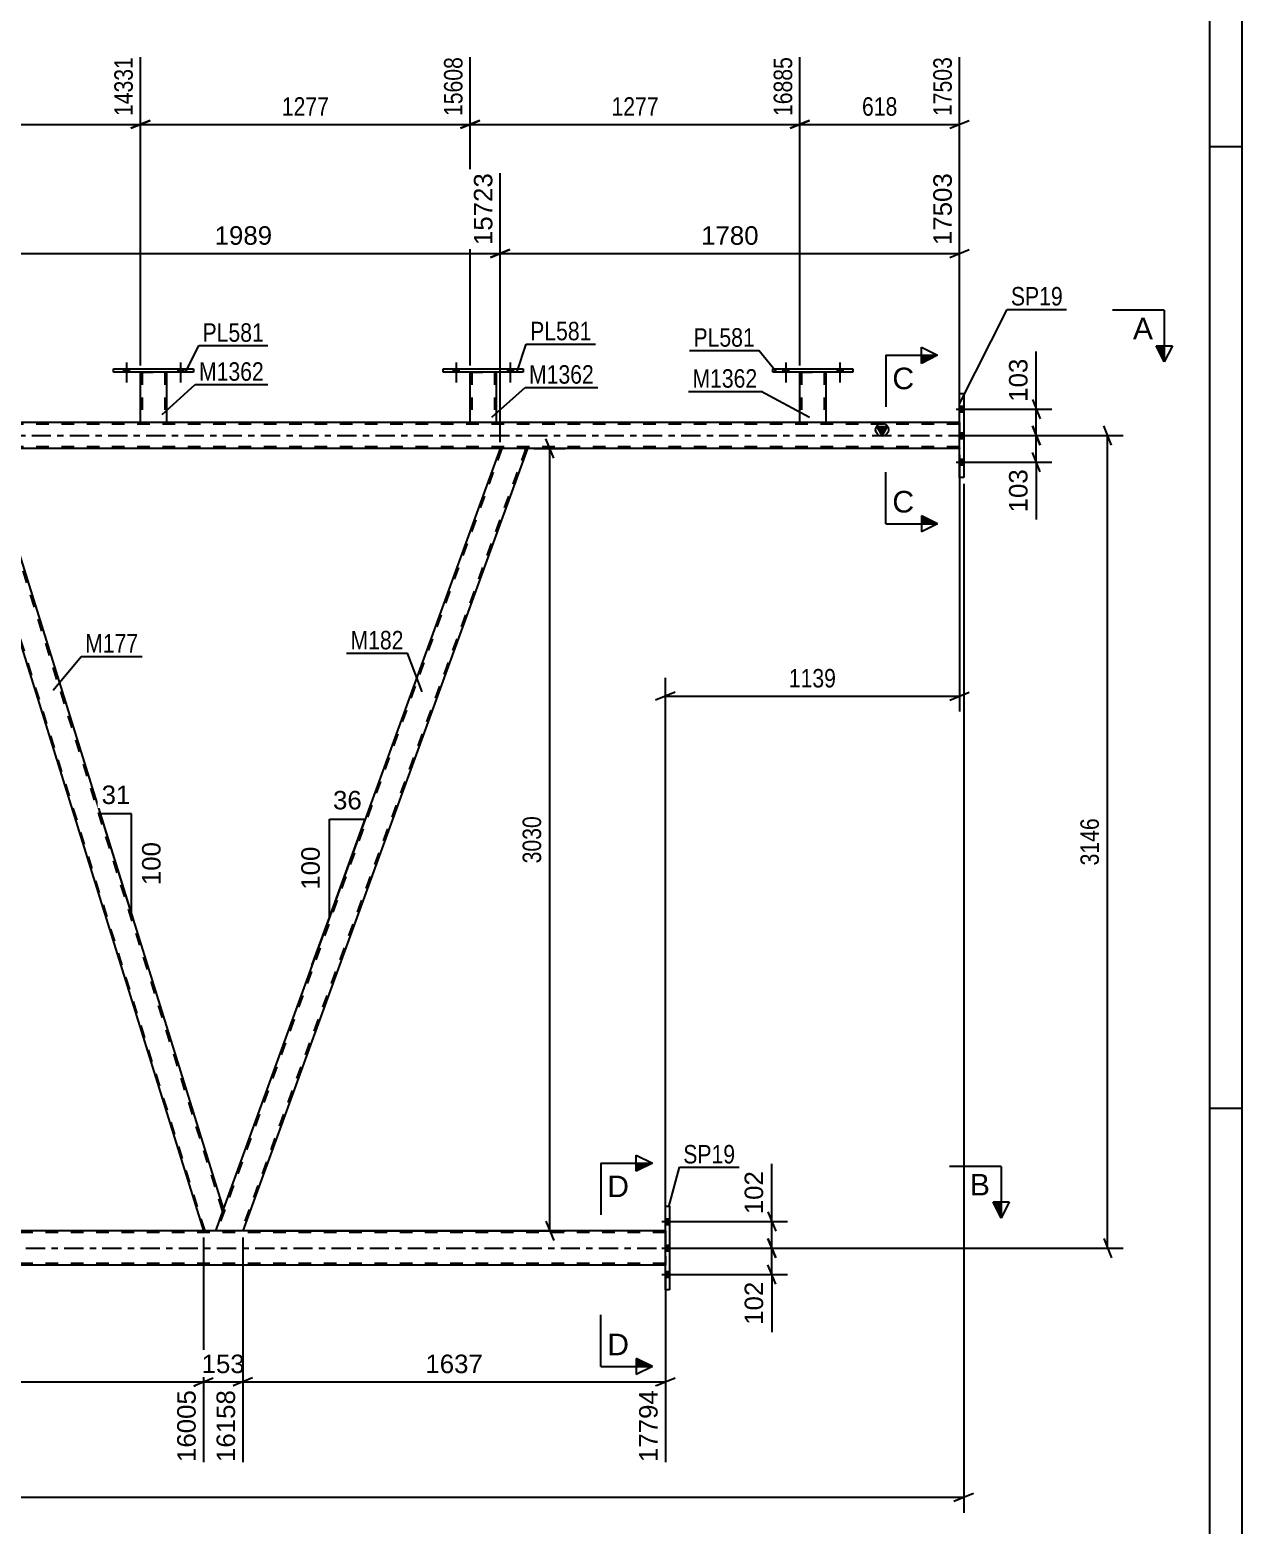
# Model space of a CAD drawing. Header units: millimetres. Extents: x -116 to 725, y -402 to 192.
# Drawn here: x 537.5 to 725.3, y -168.8 to 62.8 of the extents above; entities that cross this region are included whole.
import ezdxf

# ---------------------------------------------------------------- set-up
doc = ezdxf.new("R2010")
doc.units = ezdxf.units.MM
doc.linetypes.add('DXK_LINE_DOT2', pattern=[3.9198, 1.9599, -1.9599])
doc.linetypes.add('DXK_LINE_DOT3', pattern=[5.9187, 2.979, -0.9799, 0.9799, -0.9799])
doc.styles.add('Arial', font='ARIAL.TTF', dxfattribs={"height": 0.2})
doc.styles.add('Arial Narrow', font='ARIALN.TTF', dxfattribs={"height": 0.2})

# ---------------------------------------------------------------- blocks, each defined once
blk = doc.blocks.new('Unknown-203720616-1133')
at = {"color": 5, "linetype": 'Continuous'}
for p, q in [((725.28, -402.25), (725.28, 191.75)), ((720.28, -397.25), (720.28, 186.75)), ((725.28, 44.75), (720.28, 44.75)), ((725.28, -104.25), (720.28, -104.25))]:
    blk.add_line(p, q, dxfattribs=at)
blk = doc.blocks.new('Part-203720616-4576 - 4437')
at = {"color": 7, "linetype": 'DXK_LINE_DOT2'}
for p, q in [((635.92, -123.46), (-43.18, -123.46)), ((635.92, -123.22), (635.92, -128.5)), ((635.92, -128.26), (-43.18, -128.26))]:
    blk.add_line(p, q, dxfattribs=at)
at = {"color": 2, "linetype": 'Continuous'}
for p, q in [((635.92, -123.22), (489.78, -123.22)), ((635.92, -128.5), (489.78, -128.5))]:
    blk.add_line(p, q, dxfattribs=at)
at = {"color": 7, "linetype": 'DXK_LINE_DOT3'}
blk.add_line((-43.18, -125.86), (635.92, -125.86), dxfattribs=at)
blk = doc.blocks.new('Bolt-203720616-4633 - 4437')
at = {"linetype": 'Continuous'}
for points in [[(682.14, 3.66), (682.14, 4.54), (681.5, 4.54), (681.5, 3.66)], [(682.14, 3.66), (682.14, 4.54), (681.5, 4.54), (681.5, 3.66)], [(682.14, 3.66), (682.14, 4.54), (681.5, 4.54), (681.5, 3.66)], [(682.14, -0.44), (682.14, 0.44), (681.5, 0.44), (681.5, -0.44)], [(682.14, -0.44), (682.14, 0.44), (681.5, 0.44), (681.5, -0.44)], [(682.14, -4.54), (682.14, -3.66), (681.5, -3.66), (681.5, -4.54)], [(682.14, -4.54), (682.14, -3.66), (681.5, -3.66), (681.5, -4.54)], [(682.14, -4.54), (682.14, -3.66), (681.5, -3.66), (681.5, -4.54)]]:
    blk.add_hatch(color=1, dxfattribs=at).paths.add_polyline_path(points)
at = {"color": 1, "linetype": 'Continuous'}
for p, q in [((680.98, 4.1), (684.3, 4.1)), ((680.98, 4.1), (684.3, 4.1)), ((680.98, 4.1), (684.3, 4.1)), ((681.5, 4.54), (682.14, 4.54)), ((681.5, 4.54), (682.14, 4.54)), ((681.5, 4.54), (682.14, 4.54)), ((681.5, 3.66), (682.14, 3.66)), ((681.5, 3.66), (682.14, 3.66)), ((681.5, 3.66), (682.14, 3.66)), ((680.98, 0), (684.3, 0)), ((680.98, 0), (684.3, 0)), ((681.5, 0.44), (682.14, 0.44)), ((681.5, 0.44), (682.14, 0.44)), ((681.5, -0.44), (682.14, -0.44)), ((681.5, -0.44), (682.14, -0.44)), ((680.98, -4.1), (684.3, -4.1)), ((680.98, -4.1), (684.3, -4.1)), ((680.98, -4.1), (684.3, -4.1)), ((681.5, -3.66), (682.14, -3.66)), ((681.5, -3.66), (682.14, -3.66)), ((681.5, -3.66), (682.14, -3.66)), ((681.5, -4.54), (682.14, -4.54)), ((681.5, -4.54), (682.14, -4.54)), ((681.5, -4.54), (682.14, -4.54))]:
    blk.add_line(p, q, dxfattribs=at)
blk = doc.blocks.new('Part-203720616-4556 - 4437')
at = {"color": 2, "linetype": 'Continuous'}
for p, q in [((681.5, -6.5), (681.5, 6.5)), ((681.5, 6.5), (682.14, 6.5)), ((682.14, 6.5), (682.14, -6.5)), ((682.14, -6.5), (681.5, -6.5))]:
    blk.add_line(p, q, dxfattribs=at)
blk = doc.blocks.new('Part-203720616-4492 - 4437')
at = {"color": 2, "linetype": 'Continuous'}
for p, q in [((529.44, -2), (527.89, -6.25)), ((530.76, -2), (529.44, -2)), ((567.46, -119.75), (530.76, -2)), ((527.89, -6.25), (564.35, -123.22)), ((567.46, -119.75), (567.19, -120.49)), ((567.19, -120.49), (566.2, -123.22))]:
    blk.add_line(p, q, dxfattribs=at)
at = {"color": 7, "linetype": 'DXK_LINE_DOT2'}
for p, q in [((567.33, -120.12), (530.51, -2)), ((564.6, -123.22), (528.03, -5.88)), ((567.44, -119.81), (567.19, -120.49)), ((566.2, -123.22), (564.35, -123.22))]:
    blk.add_line(p, q, dxfattribs=at)
blk = doc.blocks.new('Part-203720616-4561 - 4437')
at = {"color": 2, "linetype": 'Continuous'}
for p, q in [((635.92, -132.36), (635.92, -119.36)), ((635.92, -119.36), (636.56, -119.36)), ((636.56, -119.36), (636.56, -132.36)), ((636.56, -132.36), (635.92, -132.36))]:
    blk.add_line(p, q, dxfattribs=at)
blk = doc.blocks.new('Part-203720616-4497 - 4437')
at = {"color": 7, "linetype": 'DXK_LINE_DOT2'}
for p, q in [((610.57, -2), (566.45, -123.22)), ((614.32, -2), (570.2, -123.22)), ((614.54, -2), (614.42, -2)), ((614.57, -2), (614.54, -2)), ((567.46, -119.75), (566.2, -123.22)), ((570.45, -123.22), (566.2, -123.22))]:
    blk.add_line(p, q, dxfattribs=at)
at = {"color": 2, "linetype": 'Continuous'}
for p, q in [((610.32, -2), (567.46, -119.75)), ((614.57, -2), (570.45, -123.22)), ((614.06, -2), (610.32, -2)), ((614.06, -2), (614.57, -2))]:
    blk.add_line(p, q, dxfattribs=at)
blk = doc.blocks.new('Bolt-203720616-4634 - 4437')
at = {"linetype": 'Continuous'}
for points in [[(636.56, -122.2), (636.56, -121.32), (635.92, -121.32), (635.92, -122.2)], [(636.56, -122.2), (636.56, -121.32), (635.92, -121.32), (635.92, -122.2)], [(636.56, -122.2), (636.56, -121.32), (635.92, -121.32), (635.92, -122.2)], [(636.56, -126.3), (636.56, -125.42), (635.92, -125.42), (635.92, -126.3)], [(636.56, -126.3), (636.56, -125.42), (635.92, -125.42), (635.92, -126.3)], [(636.56, -130.4), (636.56, -129.52), (635.92, -129.52), (635.92, -130.4)], [(636.56, -130.4), (636.56, -129.52), (635.92, -129.52), (635.92, -130.4)], [(636.56, -130.4), (636.56, -129.52), (635.92, -129.52), (635.92, -130.4)]]:
    blk.add_hatch(color=1, dxfattribs=at).paths.add_polyline_path(points)
at = {"color": 1, "linetype": 'Continuous'}
for p, q in [((635.4, -121.76), (638.72, -121.76)), ((635.4, -121.76), (638.72, -121.76)), ((635.4, -121.76), (638.72, -121.76)), ((635.92, -121.32), (636.56, -121.32)), ((635.92, -121.32), (636.56, -121.32)), ((635.92, -121.32), (636.56, -121.32)), ((635.92, -122.2), (636.56, -122.2)), ((635.92, -122.2), (636.56, -122.2)), ((635.92, -122.2), (636.56, -122.2)), ((635.4, -125.86), (638.72, -125.86)), ((635.4, -125.86), (638.72, -125.86)), ((635.92, -125.42), (636.56, -125.42)), ((635.92, -125.42), (636.56, -125.42)), ((635.92, -126.3), (636.56, -126.3)), ((635.92, -126.3), (636.56, -126.3)), ((635.92, -129.52), (636.56, -129.52)), ((635.92, -129.52), (636.56, -129.52)), ((635.92, -129.52), (636.56, -129.52)), ((635.4, -129.96), (638.72, -129.96)), ((635.4, -129.96), (638.72, -129.96)), ((635.4, -129.96), (638.72, -129.96)), ((635.92, -130.4), (636.56, -130.4)), ((635.92, -130.4), (636.56, -130.4)), ((635.92, -130.4), (636.56, -130.4))]:
    blk.add_line(p, q, dxfattribs=at)
blk = doc.blocks.new('Part-203720616-4682 - 4437')
at = {"linetype": 'Continuous'}
blk.add_hatch(color=2, dxfattribs=at).paths.add_polyline_path([(669.5, 0), (668.7, 1.4), (670.3, 1.4)])
at = {"color": 7, "linetype": 'DXK_LINE_DOT2'}
for p, q in [((681.5, 1.76), (-18.61, 1.76)), ((660.77, 2), (9.96, 2)), ((558.61, 2), (554.61, 2)), ((609.69, 2), (605.69, 2)), ((660.77, 2), (656.77, 2)), ((681.5, 2), (681.5, -2)), ((681.5, -1.76), (-18.61, -1.76)), ((614.57, -2), (610.32, -2))]:
    blk.add_line(p, q, dxfattribs=at)
at = {"color": 2, "linetype": 'Continuous'}
for p, q in [((554.61, 2), (507.53, 2)), ((605.69, 2), (558.61, 2)), ((656.77, 2), (609.69, 2)), ((681.5, 2), (660.77, 2)), ((669.5, 0), (668.7, 1.4)), ((668.7, 1.4), (670.3, 1.4)), ((670.3, 1.4), (669.5, 0)), ((610.32, -2), (530.76, -2)), ((681.5, -2), (614.57, -2))]:
    blk.add_line(p, q, dxfattribs=at)
at = {"color": 7, "linetype": 'DXK_LINE_DOT3'}
blk.add_line((-18.61, 0), (681.5, 0), dxfattribs=at)
at = {"color": 2, "linetype": 'Continuous'}
blk.add_circle((669.5, 0.9), 1, dxfattribs=at)
blk = doc.blocks.new('Part-203720616-4868 - 4437')
at = {"color": 2, "linetype": 'Continuous'}
for p, q in [((656.77, 2), (656.77, 9.84)), ((660.77, 9.84), (660.77, 2)), ((660.74, 2), (656.77, 2)), ((660.77, 2), (660.74, 2))]:
    blk.add_line(p, q, dxfattribs=at)
at = {"color": 7, "linetype": 'DXK_LINE_DOT2'}
for p, q in [((656.77, 9.84), (660.77, 9.84)), ((656.77, 9.84), (656.77, 9.84)), ((656.77, 9.84), (656.77, 9.84)), ((657.01, 9.84), (657.01, 2)), ((660.53, 9.84), (660.53, 2)), ((660.77, 9.84), (660.77, 9.84)), ((660.77, 9.84), (660.77, 9.84)), ((660.52, 2), (660.53, 2))]:
    blk.add_line(p, q, dxfattribs=at)
blk = doc.blocks.new('Part-203720616-4848 - 4437')
at = {"color": 2, "linetype": 'Continuous'}
for p, q in [((554.61, 2), (554.61, 9.84)), ((558.61, 9.84), (558.61, 2)), ((558.58, 2), (554.61, 2)), ((558.61, 2), (558.58, 2))]:
    blk.add_line(p, q, dxfattribs=at)
at = {"color": 7, "linetype": 'DXK_LINE_DOT2'}
for p, q in [((554.61, 9.84), (558.61, 9.84)), ((554.61, 9.84), (554.61, 9.84)), ((554.61, 9.84), (554.61, 9.84)), ((554.85, 9.84), (554.85, 2)), ((558.37, 9.84), (558.37, 2)), ((558.61, 9.84), (558.61, 9.84)), ((558.61, 9.84), (558.61, 9.84)), ((558.36, 2), (558.37, 2))]:
    blk.add_line(p, q, dxfattribs=at)
blk = doc.blocks.new('Part-203720616-4853 - 4437')
at = {"color": 2, "linetype": 'Continuous'}
for p, q in [((550.41, 9.84), (550.41, 10.32)), ((550.41, 10.32), (562.81, 10.32)), ((562.81, 9.84), (550.41, 9.84)), ((562.81, 10.32), (562.81, 9.84))]:
    blk.add_line(p, q, dxfattribs=at)
blk = doc.blocks.new('Part-203720616-4858 - 4437')
at = {"color": 2, "linetype": 'Continuous'}
for p, q in [((605.69, 2), (605.69, 9.84)), ((609.69, 9.84), (609.69, 2)), ((609.66, 2), (605.69, 2)), ((609.69, 2), (609.66, 2))]:
    blk.add_line(p, q, dxfattribs=at)
at = {"color": 7, "linetype": 'DXK_LINE_DOT2'}
for p, q in [((605.69, 9.84), (609.69, 9.84)), ((605.69, 9.84), (605.69, 9.84)), ((605.69, 9.84), (605.69, 9.84)), ((605.93, 9.84), (605.93, 2)), ((609.45, 9.84), (609.45, 2)), ((609.69, 9.84), (609.69, 9.84)), ((609.69, 9.84), (609.69, 9.84)), ((609.44, 2), (609.45, 2))]:
    blk.add_line(p, q, dxfattribs=at)
blk = doc.blocks.new('Part-203720616-4863 - 4437')
at = {"color": 2, "linetype": 'Continuous'}
for p, q in [((601.49, 9.84), (601.49, 10.32)), ((601.49, 10.32), (613.89, 10.32)), ((613.89, 9.84), (601.49, 9.84)), ((613.89, 10.32), (613.89, 9.84))]:
    blk.add_line(p, q, dxfattribs=at)
blk = doc.blocks.new('Part-203720616-4873 - 4437')
at = {"color": 2, "linetype": 'Continuous'}
for p, q in [((652.57, 9.84), (652.57, 10.32)), ((652.57, 10.32), (664.97, 10.32)), ((664.97, 9.84), (652.57, 9.84)), ((664.97, 10.32), (664.97, 9.84))]:
    blk.add_line(p, q, dxfattribs=at)
blk = doc.blocks.new('Bolt-203720616-4940 - 4437')
at = {"linetype": 'Continuous'}
for points in [[(551.97, 9.84), (552.85, 9.84), (552.85, 10.32), (551.97, 10.32)], [(560.37, 9.84), (561.25, 9.84), (561.25, 10.32), (560.37, 10.32)]]:
    blk.add_hatch(color=1, dxfattribs=at).paths.add_polyline_path(points)
at = {"color": 1, "linetype": 'Continuous'}
for p, q in [((551.97, 10.32), (551.97, 9.84)), ((552.41, 11.32), (552.41, 8.2)), ((552.85, 10.32), (552.85, 9.84)), ((560.37, 10.32), (560.37, 9.84)), ((560.81, 11.32), (560.81, 8.2)), ((561.25, 10.32), (561.25, 9.84))]:
    blk.add_line(p, q, dxfattribs=at)
blk = doc.blocks.new('Bolt-203720616-4941 - 4437')
at = {"linetype": 'Continuous'}
for points in [[(551.97, 9.84), (552.85, 9.84), (552.85, 10.32), (551.97, 10.32)], [(560.37, 9.84), (561.25, 9.84), (561.25, 10.32), (560.37, 10.32)]]:
    blk.add_hatch(color=1, dxfattribs=at).paths.add_polyline_path(points)
at = {"color": 1, "linetype": 'Continuous'}
for p, q in [((551.97, 10.32), (551.97, 9.84)), ((552.41, 11.32), (552.41, 8.2)), ((552.85, 10.32), (552.85, 9.84)), ((560.37, 10.32), (560.37, 9.84)), ((560.81, 11.32), (560.81, 8.2)), ((561.25, 10.32), (561.25, 9.84))]:
    blk.add_line(p, q, dxfattribs=at)
blk = doc.blocks.new('Bolt-203720616-4942 - 4437')
at = {"linetype": 'Continuous'}
for points in [[(603.05, 9.84), (603.93, 9.84), (603.93, 10.32), (603.05, 10.32)], [(611.45, 9.84), (612.33, 9.84), (612.33, 10.32), (611.45, 10.32)]]:
    blk.add_hatch(color=1, dxfattribs=at).paths.add_polyline_path(points)
at = {"color": 1, "linetype": 'Continuous'}
for p, q in [((603.05, 10.32), (603.05, 9.84)), ((603.49, 11.32), (603.49, 8.2)), ((603.93, 10.32), (603.93, 9.84)), ((611.45, 10.32), (611.45, 9.84)), ((611.89, 11.32), (611.89, 8.2)), ((612.33, 10.32), (612.33, 9.84))]:
    blk.add_line(p, q, dxfattribs=at)
blk = doc.blocks.new('Bolt-203720616-4943 - 4437')
at = {"linetype": 'Continuous'}
for points in [[(603.05, 9.84), (603.93, 9.84), (603.93, 10.32), (603.05, 10.32)], [(611.45, 9.84), (612.33, 9.84), (612.33, 10.32), (611.45, 10.32)]]:
    blk.add_hatch(color=1, dxfattribs=at).paths.add_polyline_path(points)
at = {"color": 1, "linetype": 'Continuous'}
for p, q in [((603.05, 10.32), (603.05, 9.84)), ((603.49, 11.32), (603.49, 8.2)), ((603.93, 10.32), (603.93, 9.84)), ((611.45, 10.32), (611.45, 9.84)), ((611.89, 11.32), (611.89, 8.2)), ((612.33, 10.32), (612.33, 9.84))]:
    blk.add_line(p, q, dxfattribs=at)
blk = doc.blocks.new('Bolt-203720616-4944 - 4437')
at = {"linetype": 'Continuous'}
for points in [[(654.13, 9.84), (655.01, 9.84), (655.01, 10.32), (654.13, 10.32)], [(662.53, 9.84), (663.41, 9.84), (663.41, 10.32), (662.53, 10.32)]]:
    blk.add_hatch(color=1, dxfattribs=at).paths.add_polyline_path(points)
at = {"color": 1, "linetype": 'Continuous'}
for p, q in [((654.13, 10.32), (654.13, 9.84)), ((654.57, 11.32), (654.57, 8.2)), ((655.01, 10.32), (655.01, 9.84)), ((662.53, 10.32), (662.53, 9.84)), ((662.97, 11.32), (662.97, 8.2)), ((663.41, 10.32), (663.41, 9.84))]:
    blk.add_line(p, q, dxfattribs=at)
blk = doc.blocks.new('Bolt-203720616-4945 - 4437')
at = {"linetype": 'Continuous'}
for points in [[(654.13, 9.84), (655.01, 9.84), (655.01, 10.32), (654.13, 10.32)], [(662.53, 9.84), (663.41, 9.84), (663.41, 10.32), (662.53, 10.32)]]:
    blk.add_hatch(color=1, dxfattribs=at).paths.add_polyline_path(points)
at = {"color": 1, "linetype": 'Continuous'}
for p, q in [((654.13, 10.32), (654.13, 9.84)), ((654.57, 11.32), (654.57, 8.2)), ((655.01, 10.32), (655.01, 9.84)), ((662.53, 10.32), (662.53, 9.84)), ((662.97, 11.32), (662.97, 8.2)), ((663.41, 10.32), (663.41, 9.84))]:
    blk.add_line(p, q, dxfattribs=at)
blk = doc.blocks.new('AngleDimension-203720616-6176 - 4437')
at = {"color": 7, "linetype": 'Continuous'}
for p, q in [((583.88, -59.41), (589.42, -59.41)), ((583.88, -74.64), (589.42, -59.41)), ((583.88, -74.64), (583.88, -59.41)), ((581.16, -82.11), (583.88, -74.64))]:
    blk.add_line(p, q, dxfattribs=at)
at = {"color": 0}
for points in [[(589.47, -58.51), (589.47, -54.31), (583.83, -54.31), (583.83, -58.51)], [(582.98, -63.09), (578.78, -63.09), (578.78, -70.96), (582.98, -70.96)]]:
    blk.add_wipeout(points, dxfattribs=at)
at = {"color": 3, "style": 'Arial'}
blk.add_text('36', height=2.865, dxfattribs=at).set_placement((584.43, -57.91))
blk.add_text('100', height=2.865, rotation=90.0002, dxfattribs=at).set_placement((582.38, -70.36))
blk = doc.blocks.new('StraightDimension-203720616-5737 - 4437')
at = {"color": 7, "linetype": 'Continuous'}
for p, q in [((605.69, 10.84), (605.69, 58.64)), ((656.77, 10.84), (656.77, 58.64)), ((607.19, 48.8), (604.19, 47.6)), ((655.27, 47.6), (658.27, 48.8)), ((605.69, 48.2), (656.77, 48.2))]:
    blk.add_line(p, q, dxfattribs=at)
at = {"color": 0, "linetype": 'Continuous'}
blk.add_wipeout([(656.17, 59.24), (651.97, 59.24), (651.97, 48.9), (656.17, 48.9)], dxfattribs=at)
at = {"color": 0}
blk.add_wipeout([(635.49, 48.95), (635.49, 53.15), (626.98, 53.15), (626.98, 48.95)], dxfattribs=at)
at = {"color": 3, "linetype": 'Continuous', "style": 'Arial Narrow'}
blk.add_text('16885', height=2.863, rotation=90.0002, dxfattribs=at).set_placement((655.57, 49.5))
at = {"color": 3, "style": 'Arial Narrow'}
blk.add_text('1277', height=2.863, dxfattribs=at).set_placement((627.58, 49.55))
blk = doc.blocks.new('AngleDimension-203720616-13038 - 4437')
at = {"color": 7, "linetype": 'Continuous'}
for p, q in [((553.21, -58.58), (548.39, -58.58)), ((553.21, -74.04), (548.39, -58.58)), ((553.21, -74.04), (553.21, -58.58)), ((553.3, -74.31), (553.21, -74.04))]:
    blk.add_line(p, q, dxfattribs=at)
at = {"color": 0}
for points in [[(553.63, -57.68), (553.63, -53.48), (547.98, -53.48), (547.98, -57.68)], [(558.31, -62.37), (554.11, -62.37), (554.11, -70.25), (558.31, -70.25)]]:
    blk.add_wipeout(points, dxfattribs=at)
at = {"color": 3, "style": 'Arial'}
blk.add_text('31', height=2.865, dxfattribs=at).set_placement((548.58, -57.08))
blk.add_text('100', height=2.865, rotation=90.0002, dxfattribs=at).set_placement((557.71, -69.65))
blk = doc.blocks.new('StraightDimension-203720616-5230 - 4437')
at = {"color": 7, "linetype": 'Continuous'}
for p, q in [((485.32, -124.22), (485.32, -159.01)), ((564.35, -124.22), (564.35, -159.01)), ((486.82, -145.99), (483.82, -147.19)), ((485.32, -146.59), (564.35, -146.59)), ((562.85, -147.19), (565.85, -145.99))]:
    blk.add_line(p, q, dxfattribs=at)
at = {"color": 0}
blk.add_wipeout([(529.88, -145.84), (529.88, -141.64), (519.79, -141.64), (519.79, -145.84)], dxfattribs=at)
at = {"color": 0, "linetype": 'Continuous'}
blk.add_wipeout([(563.75, -147.29), (559.55, -147.29), (559.55, -159.61), (563.75, -159.61)], dxfattribs=at)
at = {"color": 3, "style": 'Arial'}
blk.add_text('1976', height=2.865, dxfattribs=at).set_placement((520.39, -145.24))
at = {"color": 3, "linetype": 'Continuous', "style": 'Arial'}
blk.add_text('16005', height=2.865, rotation=90.0002, dxfattribs=at).set_placement((563.15, -159.01))
blk = doc.blocks.new('StraightDimension-203720616-5146 - 4437')
at = {"color": 7, "linetype": 'Continuous'}
for p, q in [((705.04, -1.5), (703.84, 1.5)), ((683.14, 0), (706.84, 0)), ((704.44, -125.86), (704.44, 0)), ((703.84, -124.36), (705.04, -127.36)), ((637.56, -125.86), (706.84, -125.86))]:
    blk.add_line(p, q, dxfattribs=at)
at = {"color": 0}
blk.add_wipeout([(703.69, -58.67), (699.49, -58.67), (699.49, -67.19), (703.69, -67.19)], dxfattribs=at)
at = {"color": 3, "style": 'Arial Narrow'}
blk.add_text('3146', height=2.863, rotation=90.0002, dxfattribs=at).set_placement((703.09, -66.59))
blk = doc.blocks.new('StraightDimension-203720616-5103 - 4437')
at = {"color": 7, "linetype": 'Continuous'}
for p, q in [((615.57, -2), (620.42, -2)), ((618.62, -3.5), (617.42, -0.5)), ((618.02, -123.22), (618.02, -2)), ((617.42, -121.72), (618.62, -124.72)), ((571.45, -123.22), (620.42, -123.22))]:
    blk.add_line(p, q, dxfattribs=at)
at = {"color": 0}
blk.add_wipeout([(617.27, -58.35), (613.07, -58.35), (613.07, -66.87), (617.27, -66.87)], dxfattribs=at)
at = {"color": 3, "style": 'Arial Narrow'}
blk.add_text('3030', height=2.863, rotation=90.0002, dxfattribs=at).set_placement((616.67, -66.27))
blk = doc.blocks.new('StraightDimension-203720616-5727 - 4437')
at = {"color": 7, "linetype": 'Continuous'}
for p, q in [((554.61, 10.84), (554.61, 58.64)), ((605.69, 10.84), (605.69, 58.64)), ((556.11, 48.8), (553.11, 47.6)), ((604.19, 47.6), (607.19, 48.8)), ((554.61, 48.2), (605.69, 48.2))]:
    blk.add_line(p, q, dxfattribs=at)
at = {"color": 0, "linetype": 'Continuous'}
blk.add_wipeout([(605.09, 59.24), (600.89, 59.24), (600.89, 48.9), (605.09, 48.9)], dxfattribs=at)
at = {"color": 0}
blk.add_wipeout([(584.41, 48.95), (584.41, 53.15), (575.9, 53.15), (575.9, 48.95)], dxfattribs=at)
at = {"color": 3, "linetype": 'Continuous', "style": 'Arial Narrow'}
blk.add_text('15608', height=2.863, rotation=90.0002, dxfattribs=at).set_placement((604.49, 49.5))
at = {"color": 3, "style": 'Arial Narrow'}
blk.add_text('1277', height=2.863, dxfattribs=at).set_placement((576.5, 49.55))
blk = doc.blocks.new('StraightDimension-203720616-4963 - 4437')
at = {"color": 7, "linetype": 'Continuous'}
for p, q in [((681.5, -3), (681.5, -42.77)), ((635.92, -122.22), (635.92, -37.52)), ((637.42, -39.77), (634.42, -40.97)), ((635.92, -40.37), (681.5, -40.37)), ((680, -40.97), (683, -39.77))]:
    blk.add_line(p, q, dxfattribs=at)
at = {"color": 0}
blk.add_wipeout([(662.97, -39.62), (662.97, -35.42), (654.45, -35.42), (654.45, -39.62)], dxfattribs=at)
at = {"color": 3, "style": 'Arial Narrow'}
blk.add_text('1139', height=2.863, dxfattribs=at).set_placement((655.05, -39.02))
blk = doc.blocks.new('StraightDimension-203720616-4981 - 4437')
at = {"color": 7, "linetype": 'Continuous'}
for p, q in [((682.14, -7.5), (682.14, -166.86)), ((680.64, -165.06), (683.64, -163.86)), ((-57.88, -164.46), (682.14, -164.46))]:
    blk.add_line(p, q, dxfattribs=at)
blk = doc.blocks.new('StraightDimension-203720616-6099 - 4437')
at = {"color": 7, "linetype": 'Continuous'}
for p, q in [((530.76, -1), (530.76, 45.13)), ((610.32, -1), (610.32, 40.63)), ((532.26, 28.81), (529.26, 27.61)), ((530.76, 28.21), (610.32, 28.21)), ((608.82, 27.61), (611.82, 28.81))]:
    blk.add_line(p, q, dxfattribs=at)
at = {"color": 0, "linetype": 'Continuous'}
blk.add_wipeout([(609.72, 41.23), (605.52, 41.23), (605.52, 28.91), (609.72, 28.91)], dxfattribs=at)
at = {"color": 0}
blk.add_wipeout([(575.59, 28.96), (575.59, 33.16), (565.49, 33.16), (565.49, 28.96)], dxfattribs=at)
at = {"color": 3, "linetype": 'Continuous', "style": 'Arial'}
blk.add_text('15723', height=2.865, rotation=90.0002, dxfattribs=at).set_placement((609.12, 29.51))
at = {"color": 3, "style": 'Arial'}
blk.add_text('1989', height=2.865, dxfattribs=at).set_placement((566.09, 29.56))
blk = doc.blocks.new('StraightDimension-203720616-5206 - 4437')
at = {"color": 7, "linetype": 'Continuous'}
for p, q in [((564.35, -124.22), (564.35, -159.01)), ((570.45, -124.22), (570.45, -159.01)), ((562.85, -147.19), (565.85, -145.99)), ((564.35, -146.59), (570.45, -146.59)), ((571.95, -145.99), (568.95, -147.19))]:
    blk.add_line(p, q, dxfattribs=at)
at = {"color": 0}
blk.add_wipeout([(571.34, -145.84), (571.34, -141.64), (563.47, -141.64), (563.47, -145.84)], dxfattribs=at)
at = {"color": 0, "linetype": 'Continuous'}
blk.add_wipeout([(569.85, -147.29), (565.65, -147.29), (565.65, -159.61), (569.85, -159.61)], dxfattribs=at)
at = {"color": 3, "style": 'Arial'}
blk.add_text('153', height=2.865, dxfattribs=at).set_placement((564.07, -145.24))
at = {"color": 3, "linetype": 'Continuous', "style": 'Arial'}
blk.add_text('16158', height=2.865, rotation=90.0002, dxfattribs=at).set_placement((569.25, -159.01))
blk = doc.blocks.new('StraightDimension-203720616-5545 - 4437')
at = {"color": 7, "linetype": 'Continuous'}
for p, q in [((570.45, -124.22), (570.45, -159.01)), ((635.92, -129.5), (635.92, -159.01)), ((571.95, -145.99), (568.95, -147.19)), ((570.45, -146.59), (635.92, -146.59)), ((634.42, -147.19), (637.42, -145.99))]:
    blk.add_line(p, q, dxfattribs=at)
at = {"color": 0}
blk.add_wipeout([(608.24, -145.84), (608.24, -141.64), (598.14, -141.64), (598.14, -145.84)], dxfattribs=at)
at = {"color": 0, "linetype": 'Continuous'}
blk.add_wipeout([(635.32, -147.29), (631.12, -147.29), (631.12, -159.61), (635.32, -159.61)], dxfattribs=at)
at = {"color": 3, "style": 'Arial'}
blk.add_text('1637', height=2.865, dxfattribs=at).set_placement((598.74, -145.24))
at = {"color": 3, "linetype": 'Continuous', "style": 'Arial'}
blk.add_text('17794', height=2.865, rotation=90.0002, dxfattribs=at).set_placement((634.72, -159.01))
blk = doc.blocks.new('StraightDimension-203720616-5717 - 4437')
at = {"color": 7, "linetype": 'Continuous'}
for p, q in [((503.53, 10.84), (503.53, 58.64)), ((554.61, 10.84), (554.61, 58.64)), ((505.03, 48.8), (502.03, 47.6)), ((553.11, 47.6), (556.11, 48.8)), ((503.53, 48.2), (554.61, 48.2))]:
    blk.add_line(p, q, dxfattribs=at)
at = {"color": 0, "linetype": 'Continuous'}
blk.add_wipeout([(554.01, 59.24), (549.81, 59.24), (549.81, 48.9), (554.01, 48.9)], dxfattribs=at)
at = {"color": 0}
blk.add_wipeout([(533.33, 48.95), (533.33, 53.15), (524.82, 53.15), (524.82, 48.95)], dxfattribs=at)
at = {"color": 3, "linetype": 'Continuous', "style": 'Arial Narrow'}
blk.add_text('14331', height=2.863, rotation=90.0002, dxfattribs=at).set_placement((553.41, 49.5))
at = {"color": 3, "style": 'Arial Narrow'}
blk.add_text('1277', height=2.863, dxfattribs=at).set_placement((525.42, 49.55))
blk = doc.blocks.new('StraightDimension-203720616-5747 - 4437')
at = {"color": 7, "linetype": 'Continuous'}
for p, q in [((656.77, 10.84), (656.77, 58.64)), ((681.5, 3), (681.5, 58.64)), ((658.27, 48.8), (655.27, 47.6)), ((680, 47.6), (683, 48.8)), ((656.77, 48.2), (681.5, 48.2))]:
    blk.add_line(p, q, dxfattribs=at)
at = {"color": 0, "linetype": 'Continuous'}
blk.add_wipeout([(680.9, 59.24), (676.7, 59.24), (676.7, 48.9), (680.9, 48.9)], dxfattribs=at)
at = {"color": 0}
blk.add_wipeout([(672.48, 48.95), (672.48, 53.15), (665.79, 53.15), (665.79, 48.95)], dxfattribs=at)
at = {"color": 3, "linetype": 'Continuous', "style": 'Arial Narrow'}
blk.add_text('17503', height=2.863, rotation=90.0002, dxfattribs=at).set_placement((680.3, 49.5))
at = {"color": 3, "style": 'Arial Narrow'}
blk.add_text('618', height=2.863, dxfattribs=at).set_placement((666.39, 49.55))
blk = doc.blocks.new('StraightDimension-203720616-5758 - 4437')
at = {"color": 7, "linetype": 'Continuous'}
for p, q in [((610.32, -1), (610.32, 40.63)), ((681.5, 3), (681.5, 40.63)), ((611.82, 28.81), (608.82, 27.61)), ((610.32, 28.21), (681.5, 28.21)), ((680, 27.61), (683, 28.81))]:
    blk.add_line(p, q, dxfattribs=at)
at = {"color": 0, "linetype": 'Continuous'}
blk.add_wipeout([(680.9, 41.23), (676.7, 41.23), (676.7, 28.91), (680.9, 28.91)], dxfattribs=at)
at = {"color": 0}
blk.add_wipeout([(650.96, 28.96), (650.96, 33.16), (640.86, 33.16), (640.86, 28.96)], dxfattribs=at)
at = {"color": 3, "linetype": 'Continuous', "style": 'Arial'}
blk.add_text('17503', height=2.865, rotation=90.0002, dxfattribs=at).set_placement((680.3, 29.51))
at = {"color": 3, "style": 'Arial'}
blk.add_text('1780', height=2.865, dxfattribs=at).set_placement((641.46, 29.56))
blk = doc.blocks.new('StraightDimension-203720616-6124 - 4437')
at = {"color": 7, "linetype": 'Continuous'}
for p, q in [((683.77, 0), (695.78, 0)), ((692.78, 1.5), (693.98, -1.5)), ((693.38, -4.1), (693.38, 0)), ((683.77, -4.1), (695.78, -4.1)), ((693.98, -5.6), (692.78, -2.6))]:
    blk.add_line(p, q, dxfattribs=at)
at = {"color": 0}
blk.add_wipeout([(692.63, -4.63), (688.43, -4.63), (688.43, -12.5), (692.63, -12.5)], dxfattribs=at)
at = {"color": 7, "linetype": 'Continuous'}
blk.add_line((693.38, -4.1), (693.38, -13.02), dxfattribs=at)
blk.add_line((693.38, -4.1), (693.38, -13.02), dxfattribs=at)
at = {"color": 3, "style": 'Arial'}
blk.add_text('103', height=2.865, rotation=90.0002, dxfattribs=at).set_placement((692.03, -11.9))
blk = doc.blocks.new('StraightDimension-203720616-6134 - 4437')
at = {"color": 7, "linetype": 'Continuous'}
for p, q in [((692.78, 5.6), (693.98, 2.6)), ((683.77, 4.1), (695.78, 4.1)), ((693.38, 0), (693.38, 4.1)), ((683.77, 0), (695.78, 0)), ((693.98, -1.5), (692.78, 1.5))]:
    blk.add_line(p, q, dxfattribs=at)
at = {"color": 0}
blk.add_wipeout([(692.63, 12.5), (688.43, 12.5), (688.43, 4.62), (692.63, 4.62)], dxfattribs=at)
at = {"color": 7, "linetype": 'Continuous'}
blk.add_line((693.38, 4.1), (693.38, 13.02), dxfattribs=at)
blk.add_line((693.38, 4.1), (693.38, 13.02), dxfattribs=at)
at = {"color": 3, "style": 'Arial'}
blk.add_text('103', height=2.865, rotation=90.0002, dxfattribs=at).set_placement((692.03, 5.23))
blk = doc.blocks.new('StraightDimension-203720616-13064 - 4437')
at = {"color": 7, "linetype": 'Continuous'}
for p, q in [((651.82, -120.26), (653.02, -123.26)), ((638.06, -121.76), (654.82, -121.76)), ((652.42, -125.86), (652.42, -121.76)), ((653.02, -127.36), (651.82, -124.36)), ((638.06, -125.86), (654.82, -125.86))]:
    blk.add_line(p, q, dxfattribs=at)
at = {"color": 0}
blk.add_wipeout([(651.67, -113.36), (647.47, -113.36), (647.47, -121.24), (651.67, -121.24)], dxfattribs=at)
at = {"color": 7, "linetype": 'Continuous'}
blk.add_line((652.42, -121.76), (652.42, -112.84), dxfattribs=at)
blk.add_line((652.42, -121.76), (652.42, -112.84), dxfattribs=at)
at = {"color": 3, "style": 'Arial'}
blk.add_text('102', height=2.865, rotation=90.0002, dxfattribs=at).set_placement((651.07, -120.63))
blk = doc.blocks.new('StraightDimension-203720616-13065 - 4437')
at = {"color": 7, "linetype": 'Continuous'}
for p, q in [((651.82, -124.36), (653.02, -127.36)), ((638.06, -125.86), (654.82, -125.86)), ((652.42, -129.96), (652.42, -125.86)), ((653.02, -131.46), (651.82, -128.46)), ((638.06, -129.96), (654.82, -129.96))]:
    blk.add_line(p, q, dxfattribs=at)
at = {"color": 0}
blk.add_wipeout([(651.67, -130.49), (647.47, -130.49), (647.47, -138.36), (651.67, -138.36)], dxfattribs=at)
at = {"color": 7, "linetype": 'Continuous'}
blk.add_line((652.42, -129.96), (652.42, -138.88), dxfattribs=at)
blk.add_line((652.42, -129.96), (652.42, -138.88), dxfattribs=at)
at = {"color": 3, "style": 'Arial'}
blk.add_text('102', height=2.865, rotation=90.0002, dxfattribs=at).set_placement((651.07, -137.76))
blk = doc.blocks.new('Mark-203720616-4849 - 4437')
at = {"color": 0}
blk.add_wipeout([(573.72, 14.53), (573.72, 17.53), (564.22, 17.53), (564.22, 14.53)], dxfattribs=at)
blk.add_wipeout([(573.72, 14.53), (573.72, 17.53), (564.22, 17.53), (564.22, 14.53)], dxfattribs=at)
at = {"color": 30, "linetype": 'Continuous'}
for p, q in [((561.61, 9.87), (563.62, 13.93)), ((563.62, 13.93), (574.32, 13.93))]:
    blk.add_line(p, q, dxfattribs=at)
at = {"color": 3, "style": 'Arial Narrow'}
blk.add_text('PL581', height=2.863, dxfattribs=at).set_placement((564.22, 14.53))
blk = doc.blocks.new('Mark-203720616-4844 - 4437')
at = {"color": 0}
blk.add_wipeout([(573.72, 8.49), (573.72, 11.49), (563.67, 11.49), (563.67, 8.49)], dxfattribs=at)
blk.add_wipeout([(573.72, 8.49), (573.72, 11.49), (563.67, 11.49), (563.67, 8.49)], dxfattribs=at)
at = {"color": 30, "linetype": 'Continuous'}
for p, q in [((557.94, 3.27), (563.07, 7.89)), ((563.07, 7.89), (574.32, 7.89))]:
    blk.add_line(p, q, dxfattribs=at)
at = {"color": 3, "style": 'Arial Narrow'}
blk.add_text('M1362', height=2.863, dxfattribs=at).set_placement((563.67, 8.49))
blk = doc.blocks.new('Mark-203720616-4552 - 4437')
at = {"color": 0}
blk.add_wipeout([(697.49, 20.15), (697.49, 23.15), (689.46, 23.15), (689.46, 20.15)], dxfattribs=at)
blk.add_wipeout([(697.49, 20.15), (697.49, 23.15), (689.46, 23.15), (689.46, 20.15)], dxfattribs=at)
at = {"color": 30, "linetype": 'Continuous'}
for p, q in [((681.5, 4.93), (688.86, 19.55)), ((688.86, 19.55), (698.09, 19.55))]:
    blk.add_line(p, q, dxfattribs=at)
at = {"color": 3, "style": 'Arial Narrow'}
blk.add_text('SP19', height=2.863, dxfattribs=at).set_placement((689.46, 20.15))
blk = doc.blocks.new('Mark-203720616-4488 - 4437')
at = {"color": 0}
blk.add_wipeout([(554.25, -33.62), (554.25, -30.62), (546.03, -30.62), (546.03, -33.62)], dxfattribs=at)
blk.add_wipeout([(554.25, -33.62), (554.25, -30.62), (546.03, -30.62), (546.03, -33.62)], dxfattribs=at)
at = {"color": 30, "linetype": 'Continuous'}
for p, q in [((541.06, -39.43), (545.43, -34.22)), ((545.43, -34.22), (554.85, -34.22))]:
    blk.add_line(p, q, dxfattribs=at)
at = {"color": 3, "style": 'Arial Narrow'}
blk.add_text('M177', height=2.863, dxfattribs=at).set_placement((546.03, -33.62))
blk = doc.blocks.new('Mark-203720616-4557 - 4437')
at = {"color": 0}
blk.add_wipeout([(646.74, -112.76), (646.74, -109.76), (638.7, -109.76), (638.7, -112.76)], dxfattribs=at)
blk.add_wipeout([(646.74, -112.76), (646.74, -109.76), (638.7, -109.76), (638.7, -112.76)], dxfattribs=at)
at = {"color": 30, "linetype": 'Continuous'}
for p, q in [((636.46, -119.47), (638.1, -113.36)), ((638.1, -113.36), (647.34, -113.36))]:
    blk.add_line(p, q, dxfattribs=at)
at = {"color": 3, "style": 'Arial Narrow'}
blk.add_text('SP19', height=2.863, dxfattribs=at).set_placement((638.7, -112.76))
blk = doc.blocks.new('Mark-203720616-4493 - 4437')
at = {"color": 0}
blk.add_wipeout([(595.36, -33.12), (595.36, -30.12), (587.14, -30.12), (587.14, -33.12)], dxfattribs=at)
blk.add_wipeout([(595.36, -33.12), (595.36, -30.12), (587.14, -30.12), (587.14, -33.12)], dxfattribs=at)
at = {"color": 30, "linetype": 'Continuous'}
for p in [(586.54, -33.72), (598.24, -39.72)]:
    blk.add_line(p, (595.96, -33.72), dxfattribs=at)
at = {"color": 3, "style": 'Arial Narrow'}
blk.add_text('M182', height=2.863, dxfattribs=at).set_placement((587.14, -33.12))
blk = doc.blocks.new('SectionMark-203720616-6379 - 4437')
at = {"color": 6, "linetype": 'Continuous'}
for p, q in [((670.09, 12.43), (678.09, 12.43)), ((675.59, 13.68), (678.09, 12.43)), ((670.09, -13.67), (678.09, -13.67)), ((678.09, -13.67), (675.59, -14.92))]:
    blk.add_line(p, q, dxfattribs=at)
at = {"color": 0, "linetype": 'Continuous'}
for points in [[(674.46, 7.18), (674.46, 10.68), (671.09, 10.68), (671.09, 7.18)], [(674.46, -11.92), (674.46, -8.42), (671.09, -8.42), (671.09, -11.92)]]:
    blk.add_wipeout(points, dxfattribs=at)
at = {"linetype": 'Continuous'}
for points in [[(675.59, 11.18), (675.59, 12.43), (678.09, 12.43)], [(675.59, -13.67), (675.59, -12.42), (678.09, -13.67)]]:
    blk.add_hatch(color=6, dxfattribs=at).paths.add_polyline_path(points)
at = {"color": 6, "linetype": 'Continuous'}
for p, q in [((670.09, 12.43), (670.09, 4.43)), ((675.59, 11.18), (675.59, 13.68)), ((678.09, 12.43), (675.59, 11.18)), ((670.09, -13.67), (670.09, -5.67)), ((678.09, -13.67), (675.59, -12.42)), ((675.59, -12.42), (675.59, -14.92))]:
    blk.add_line(p, q, dxfattribs=at)
at = {"color": 3, "linetype": 'Continuous', "style": 'Arial'}
for p in [(671.09, 7.18), (671.09, -11.92)]:
    blk.add_text('C', height=3.34, dxfattribs=at).set_placement(p)
blk = doc.blocks.new('Mark-203720616-4854 - 4437')
at = {"color": 0}
blk.add_wipeout([(624.86, 8.04), (624.86, 11.04), (614.8, 11.04), (614.8, 8.04)], dxfattribs=at)
blk.add_wipeout([(624.86, 8.04), (624.86, 11.04), (614.8, 11.04), (614.8, 8.04)], dxfattribs=at)
at = {"color": 30, "linetype": 'Continuous'}
for p, q in [((609.06, 2.83), (614.2, 7.44)), ((614.2, 7.44), (625.46, 7.44))]:
    blk.add_line(p, q, dxfattribs=at)
at = {"color": 3, "style": 'Arial Narrow'}
blk.add_text('M1362', height=2.863, dxfattribs=at).set_placement((614.8, 8.04))
blk = doc.blocks.new('Mark-203720616-4859 - 4437')
at = {"color": 0}
blk.add_wipeout([(624.48, 14.76), (624.48, 17.76), (614.98, 17.76), (614.98, 14.76)], dxfattribs=at)
blk.add_wipeout([(624.48, 14.76), (624.48, 17.76), (614.98, 17.76), (614.98, 14.76)], dxfattribs=at)
at = {"color": 30, "linetype": 'Continuous'}
for p, q in [((612.96, 9.93), (614.38, 14.16)), ((614.38, 14.16), (625.08, 14.16))]:
    blk.add_line(p, q, dxfattribs=at)
at = {"color": 3, "style": 'Arial Narrow'}
blk.add_text('PL581', height=2.863, dxfattribs=at).set_placement((614.98, 14.76))
blk = doc.blocks.new('Mark-203720616-4864 - 4437')
at = {"color": 0}
blk.add_wipeout([(650.18, 7.42), (650.18, 10.42), (640.12, 10.42), (640.12, 7.42)], dxfattribs=at)
blk.add_wipeout([(650.18, 7.42), (650.18, 10.42), (640.12, 10.42), (640.12, 7.42)], dxfattribs=at)
at = {"color": 30, "linetype": 'Continuous'}
for p in [(639.52, 6.82), (658.28, 2.8)]:
    blk.add_line(p, (650.78, 6.82), dxfattribs=at)
at = {"color": 3, "style": 'Arial Narrow'}
blk.add_text('M1362', height=2.863, dxfattribs=at).set_placement((640.12, 7.42))
blk = doc.blocks.new('Mark-203720616-4869 - 4437')
at = {"color": 0}
blk.add_wipeout([(649.78, 13.77), (649.78, 16.77), (640.28, 16.77), (640.28, 13.77)], dxfattribs=at)
blk.add_wipeout([(649.78, 13.77), (649.78, 16.77), (640.28, 16.77), (640.28, 13.77)], dxfattribs=at)
at = {"color": 30, "linetype": 'Continuous'}
for p in [(639.68, 13.17), (653.16, 9.84)]:
    blk.add_line(p, (650.38, 13.17), dxfattribs=at)
at = {"color": 3, "style": 'Arial Narrow'}
blk.add_text('PL581', height=2.863, dxfattribs=at).set_placement((640.28, 13.77))
blk = doc.blocks.new('SectionMark-203720616-6375 - 4437')
at = {"color": 6, "linetype": 'Continuous'}
for p in [(713.22, 19.4), (714.47, 13.9)]:
    blk.add_line(p, (713.22, 11.4), dxfattribs=at)
at = {"color": 0, "linetype": 'Continuous'}
blk.add_wipeout([(711.47, 14.9), (711.47, 18.4), (708.36, 18.4), (708.36, 14.9)], dxfattribs=at)
at = {"linetype": 'Continuous'}
blk.add_hatch(color=6, dxfattribs=at).paths.add_polyline_path([(711.97, 13.9), (713.22, 13.9), (713.22, 11.4)])
at = {"color": 6, "linetype": 'Continuous'}
for p, q in [((713.22, 19.4), (705.22, 19.4)), ((711.97, 13.9), (714.47, 13.9)), ((713.22, 11.4), (711.97, 13.9))]:
    blk.add_line(p, q, dxfattribs=at)
at = {"color": 3, "linetype": 'Continuous', "style": 'Arial'}
blk.add_text('A', height=3.34, dxfattribs=at).set_placement((708.36, 14.9))
blk = doc.blocks.new('SectionMark-203720616-6381 - 4437')
at = {"color": 6, "linetype": 'Continuous'}
for p in [(687.96, -113.22), (689.21, -118.72)]:
    blk.add_line(p, (687.96, -121.22), dxfattribs=at)
at = {"color": 0, "linetype": 'Continuous'}
blk.add_wipeout([(686.21, -117.72), (686.21, -114.22), (683.1, -114.22), (683.1, -117.72)], dxfattribs=at)
at = {"linetype": 'Continuous'}
blk.add_hatch(color=6, dxfattribs=at).paths.add_polyline_path([(686.71, -118.72), (687.96, -118.72), (687.96, -121.22)])
at = {"color": 6, "linetype": 'Continuous'}
for p, q in [((687.96, -113.22), (679.96, -113.22)), ((686.71, -118.72), (689.21, -118.72)), ((687.96, -121.22), (686.71, -118.72))]:
    blk.add_line(p, q, dxfattribs=at)
at = {"color": 3, "linetype": 'Continuous', "style": 'Arial'}
blk.add_text('B', height=3.34, dxfattribs=at).set_placement((683.1, -117.72))
blk = doc.blocks.new('SectionMark-203720616-6389 - 4437')
at = {"color": 6, "linetype": 'Continuous'}
for p, q in [((625.92, -112.73), (633.92, -112.73)), ((631.42, -111.48), (633.92, -112.73)), ((625.92, -144.22), (633.92, -144.22)), ((633.92, -144.22), (631.42, -145.47))]:
    blk.add_line(p, q, dxfattribs=at)
at = {"color": 0, "linetype": 'Continuous'}
for points in [[(630.29, -117.98), (630.29, -114.48), (626.92, -114.48), (626.92, -117.98)], [(630.29, -142.47), (630.29, -138.97), (626.92, -138.97), (626.92, -142.47)]]:
    blk.add_wipeout(points, dxfattribs=at)
at = {"linetype": 'Continuous'}
for points in [[(631.42, -113.98), (631.42, -112.73), (633.92, -112.73)], [(631.42, -144.22), (631.42, -142.97), (633.92, -144.22)]]:
    blk.add_hatch(color=6, dxfattribs=at).paths.add_polyline_path(points)
at = {"color": 6, "linetype": 'Continuous'}
for p, q in [((625.92, -112.73), (625.92, -120.73)), ((631.42, -113.98), (631.42, -111.48)), ((633.92, -112.73), (631.42, -113.98)), ((625.92, -144.22), (625.92, -136.22)), ((633.92, -144.22), (631.42, -142.97)), ((631.42, -142.97), (631.42, -145.47))]:
    blk.add_line(p, q, dxfattribs=at)
at = {"color": 3, "linetype": 'Continuous', "style": 'Arial'}
for p in [(626.92, -117.98), (626.92, -142.47)]:
    blk.add_text('D', height=3.34, dxfattribs=at).set_placement(p)

msp = doc.modelspace()

# ---------------------------------------------------------------- block references
for name in ['Unknown-203720616-1133', 'Part-203720616-4853 - 4437', 'Bolt-203720616-4940 - 4437', 'Bolt-203720616-4941 - 4437', 'Part-203720616-4848 - 4437', 'Part-203720616-4863 - 4437', 'Bolt-203720616-4942 - 4437', 'Bolt-203720616-4943 - 4437', 'Part-203720616-4858 - 4437', 'Part-203720616-4873 - 4437', 'Bolt-203720616-4944 - 4437', 'Bolt-203720616-4945 - 4437', 'Part-203720616-4868 - 4437', 'Part-203720616-4556 - 4437', 'Bolt-203720616-4633 - 4437', 'Part-203720616-4682 - 4437', 'Part-203720616-4492 - 4437', 'Part-203720616-4497 - 4437', 'Part-203720616-4561 - 4437', 'Bolt-203720616-4634 - 4437', 'Part-203720616-4576 - 4437']:
    msp.add_blockref(name, (0, 0))

# ---------------------------------------------------------------- next in the draw order: block references
for name in ['StraightDimension-203720616-5737 - 4437', 'StraightDimension-203720616-5146 - 4437', 'AngleDimension-203720616-13038 - 4437', 'AngleDimension-203720616-6176 - 4437', 'StraightDimension-203720616-5230 - 4437']:
    msp.add_blockref(name, (0, 0))

# ---------------------------------------------------------------- next in the draw order: block references
for name in ['StraightDimension-203720616-5727 - 4437', 'StraightDimension-203720616-5747 - 4437', 'StraightDimension-203720616-5103 - 4437', 'StraightDimension-203720616-4963 - 4437']:
    msp.add_blockref(name, (0, 0))

# ---------------------------------------------------------------- next in the draw order: block references
for name in ['StraightDimension-203720616-6099 - 4437', 'StraightDimension-203720616-4981 - 4437']:
    msp.add_blockref(name, (0, 0))

# ---------------------------------------------------------------- next in the draw order: block references
for name in ['StraightDimension-203720616-5717 - 4437', 'StraightDimension-203720616-5758 - 4437', 'Mark-203720616-4849 - 4437', 'Mark-203720616-4488 - 4437', 'Mark-203720616-4493 - 4437', 'StraightDimension-203720616-5206 - 4437']:
    msp.add_blockref(name, (0, 0))

# ---------------------------------------------------------------- next in the draw order: block references
for name in ['SectionMark-203720616-6379 - 4437', 'Mark-203720616-4844 - 4437', 'Mark-203720616-4854 - 4437', 'Mark-203720616-4864 - 4437', 'StraightDimension-203720616-6124 - 4437', 'StraightDimension-203720616-5545 - 4437']:
    msp.add_blockref(name, (0, 0))

# ---------------------------------------------------------------- next in the draw order: block references
for name in ['Mark-203720616-4859 - 4437', 'Mark-203720616-4869 - 4437', 'StraightDimension-203720616-6134 - 4437', 'StraightDimension-203720616-13064 - 4437']:
    msp.add_blockref(name, (0, 0))

# ---------------------------------------------------------------- next in the draw order: block references
for name in ['Mark-203720616-4552 - 4437', 'Mark-203720616-4557 - 4437', 'StraightDimension-203720616-13065 - 4437']:
    msp.add_blockref(name, (0, 0))

# ---------------------------------------------------------------- next in the draw order: block references
for name in ['SectionMark-203720616-6375 - 4437', 'SectionMark-203720616-6381 - 4437']:
    msp.add_blockref(name, (0, 0))

# ---------------------------------------------------------------- next in the draw order: block references
msp.add_blockref('SectionMark-203720616-6389 - 4437', (0, 0))

doc.saveas('drawing.dxf')
